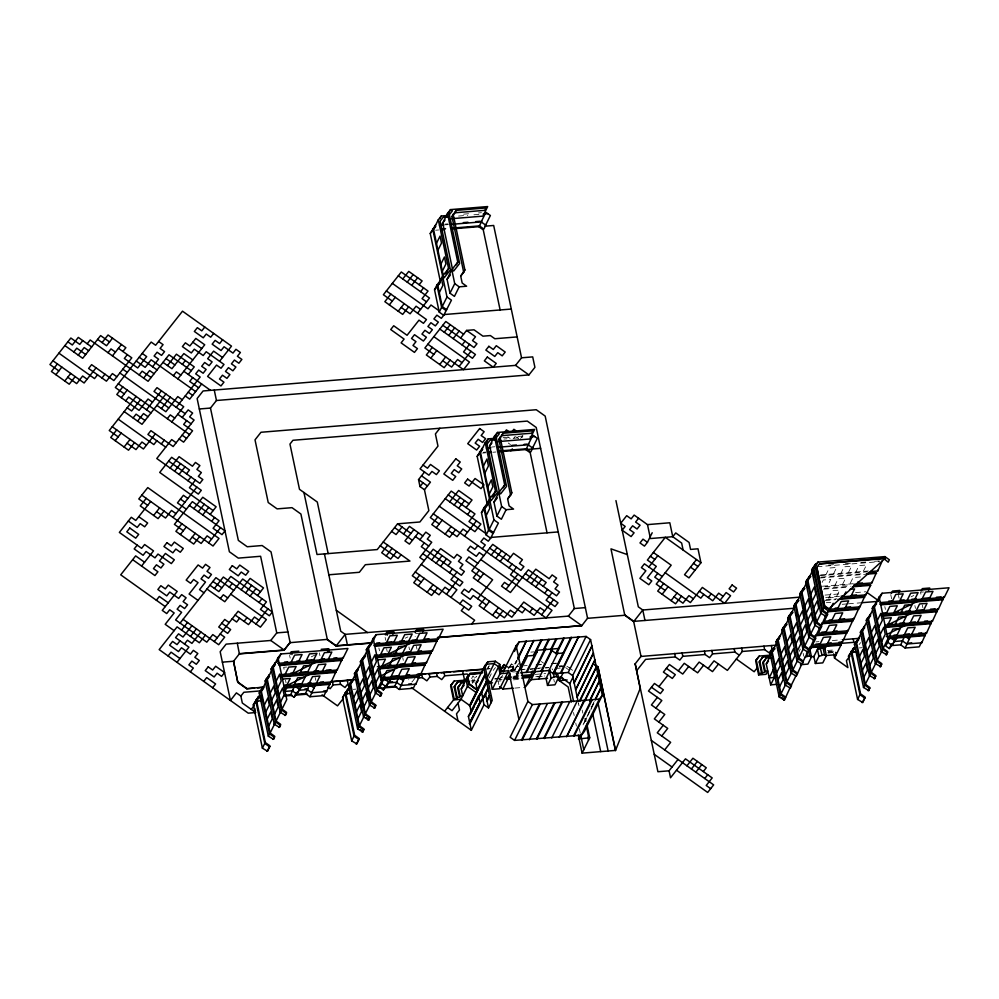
<?xml version="1.0" encoding="UTF-8"?>
<svg xmlns="http://www.w3.org/2000/svg" width="999" height="999" viewBox="0 0 999 999"><rect width="100%" height="100%" fill="white"/><g stroke="black" fill="none" stroke-linecap="round" stroke-linejoin="round"><path stroke-width="0.75" stroke-dasharray="5 3.75" d="M472.227 680.656L472.789 679.532L473.276 681.842L475.024 678.333L472.927 675.936L471.74 678.333L472.227 680.656L475.199 680.406M472.252 683.341L475.811 676.173L476.748 676.66L475.212 677.359M488.024 668.181L489.21 665.796L486.963 668.631M489.248 677.859L491.283 673.751M502.547 675.361L499.762 679.857M510.339 666.358L511.525 663.96L515.984 667.145L514.797 669.53L510.339 666.358L508.104 669.193M510.876 671.852L516.383 660.764M511.188 671.453L516.695 660.364M511.65 671.79L517.17 660.701M519.055 669.854L515.609 676.785L519.368 669.455M513.161 676.985L516.133 676.748L519.567 669.829M519.143 671.178L515.934 676.398M566.895 666.246L570.441 668.431M593.893 701.972L583.341 724.5L594.355 702.309M583.029 724.899L594.73 701.323M822.14 582.405L823.326 580.007L830.768 579.395L827.197 586.575M825.698 575.224L829.257 568.044L836.7 567.432L833.141 574.612M799.1 651.535L800.286 649.138M828.708 597.926L832.267 590.746L839.709 590.147L836.138 597.315L825.723 598.176M834.64 585.963L838.198 578.783L845.641 578.184L842.082 585.352M840.584 574L844.143 566.833L851.585 566.221L848.014 573.389M855.456 572.789L859.028 565.609L866.458 564.997L862.899 572.177M827.422 650.486L833.628 649.987L833.066 651.111L828.421 651.498M513.873 438.136L515.359 436.238M520.566 438.474L522.802 435.626M414.96 678.259L411.975 682.042L408.628 679.657M493.219 670.416L495.454 667.569M508.541 667.744L511.525 663.96M515.984 667.145L518.968 663.348M514.797 669.53L517.782 665.746M519.118 669.73L516.133 673.513L511.675 670.341M516.133 676.748L519.118 672.964M578.596 703.858L578.446 703.121M859.115 644.555L860.614 642.657M311.301 656.842L316.683 654.22M405.169 638.224L407.867 636.912M911.088 596.803L913.785 595.491M463.611 214.161L471.053 213.561M478.484 212.949L481.468 212.7M458.541 216.059L467.769 215.297M473.926 214.797L481.63 214.161M444.855 224.138L447.927 223.888M445.467 224.825L448.439 224.588M435.651 230.22L438.623 229.982M503.096 437.649L510.539 437.038M517.981 436.426L525.424 435.814M503.933 439.048L507.005 438.798M513.161 438.299L522.402 437.537M491.783 447.015L494.855 446.765M483.241 452.297L486.326 452.048M482.579 453.096L485.564 452.847M492.994 452.247L495.979 451.998M828.496 565.072L836.188 564.447M845.429 563.686L851.585 563.186M860.826 562.425L866.982 561.925M874.674 561.288L879.295 560.914M817.057 566.745L879.557 561.638M820.666 574.9L868.393 570.991M819.742 575.711L867.369 571.815M821.016 577.16L864.123 573.638M820.042 577.984L864.684 574.325M860.526 576.96L853.084 577.572L849.525 584.752L822.739 586.937M822.427 586.226L853.221 583.703M824.312 588.374L850.486 586.226M823.476 589.173L849.35 587.062M825.049 595.092L842.107 593.693M855.556 592.594L865.971 591.745M825.723 597.439L841.121 596.178M826.073 599.7L836.85 598.813M420.542 633.141L414.597 633.628L415.184 636.413M923.488 591.97L920.516 592.207L921.39 596.391M825.149 600.511L835.801 599.637M826.323 602.709L830.793 602.347M842.244 604.308L846.877 603.933M848.426 603.808L860.788 602.797M286.651 667.057L283.679 667.307L284.553 671.478M530.894 652.122L533.866 651.885M487.187 668.806L490.259 668.556M508.716 667.045L517.944 666.283M524.088 665.784L527.172 665.534M536.388 664.772L542.544 664.273M551.773 663.511L556.381 663.136M815.983 641.882L818.968 641.645M832.354 640.546L841.283 639.81M486.276 669.118L489.385 668.868M508.054 667.332L518.943 666.445M536.051 665.047L542.27 664.535M551.61 663.773L556.281 663.386M510.327 669.904L517.769 669.293M559.428 665.883L562.412 665.634M520.604 669.605L525.074 669.243M538.461 668.144L541.446 667.906M510.214 670.641L524.038 669.517M530.182 669.005L536.313 668.506M545.529 667.757L548.601 667.507M559.353 666.62L565.484 666.121M510.102 670.891L519.305 670.142M530.057 669.255L533.129 669.005M534.665 668.88L539.26 668.506M545.404 668.006L548.476 667.757M559.228 666.87L562.3 666.62M512.674 672.002L518.868 671.49M555.269 668.518L561.338 668.019M353.321 689.347L356.293 689.098M499.987 677.297L503.059 677.047M513.836 676.161L519.992 675.661M535.277 674.412L545.704 673.563M859.24 647.926L862.212 647.677M494.805 678.808L499.425 678.433M513.274 677.297L520.966 676.66M470.904 680.956L473.838 680.719M494.867 678.995L499.488 678.621M513.349 677.484L521.041 676.86M828.471 651.685L834.677 651.173M498.926 679.745L502.01 679.495M512.787 678.608L520.479 677.984M535.776 676.735L544.705 675.998M827.921 652.809L834.115 652.31L833.628 649.987M472.09 682.142L475.199 681.892M513.948 678.721L520.142 678.209M537.2 676.81L544.942 676.173M828.009 653.009L834.177 652.497M496.328 681.243L500.986 680.856M513.386 679.844L521.128 679.208M514.785 688.099L523.713 687.362M516.471 437.038L518.706 438.623M507.917 436.85L510.152 438.436M508.279 443.019L510.501 444.605M569.18 667.869L572.602 670.317M565.684 667.657L569.018 670.042M541.283 661.525L543.506 663.111M552.047 668.781L552.684 669.867M922.314 604.957L922.889 607.742M914.872 605.569L915.459 608.354M898.488 595.429L899.075 598.214M890.758 594.642L891.632 598.826M884.814 606.605L885.401 609.39M803.159 653.346L803.745 656.131M591.133 706.193L591.77 709.215M585.589 718.244L586.226 721.253M584.69 718.556L585.327 721.565M582.192 710.102L582.829 713.111M578.371 702.772L579.008 705.781M579.345 728.696L580.294 733.216M573.538 712.537L574.175 715.546M575.761 723.064L576.398 726.073M553.783 679.233L554.37 682.017M498.264 681.755L498.851 684.54M416.383 646.378L416.97 649.163M408.953 646.99L409.54 649.775M402.722 657.554L403.309 660.339M385.127 637.462L385.714 640.247M386.625 648.813L387.212 651.598M378.896 648.026L379.483 650.811M319.38 652.909L319.967 655.694M315.234 677.609L315.821 680.394M289.61 655.344L290.197 658.129M285.477 680.044L286.064 682.829"/><path stroke-width="1.5" d="M773.301 671.278L773.351 669.517M774.225 677.684L774.337 674.163M594.63 664.435L597.976 666.82L615.446 750.649L640.309 688.149M440.197 280.707L430.244 233.466L435.614 224.9M443.818 278.097L433.554 229.345L438.299 219.78L441.283 215.996L447.24 215.509M439.935 218.731L441.283 215.996M452.697 270.192L442.757 222.952L447.502 213.386L450.499 209.603L487.687 206.556L482.942 216.121L450.387 218.793M448.451 213.699L450.499 209.603L452.347 210.926L449.363 214.71L459.627 263.461L453.658 271.041L451.798 269.718L457.767 262.138L447.502 213.386M436.488 243.281L440.047 236.101L441.521 243.069L437.949 250.237M451.96 216.571L456.131 210.389L485.889 207.954L484.702 210.339L454.945 212.775L451.96 216.571L463.698 272.277L460.701 276.074L462.175 283.029L466.62 286.214L459.19 286.825L454.732 283.641L451.798 269.718L447.053 279.283L449.987 293.207L454.433 296.391L459.19 286.825M454.945 212.775L456.131 210.389M254.483 688.099L246.703 688.736L237.799 682.379L233.516 661.238L222.365 662.15M440.884 264.173L444.443 256.993L445.916 263.961L442.357 271.141M237.799 682.379L233.516 661.238M438.299 219.78L448.563 268.531L442.594 276.111L446.99 297.003L451.448 300.175L443.706 315.322L439.248 312.138L434.54 289.797L436.913 285.015L442.033 278.521M446.703 309.752L442.245 306.568L437.849 285.677L442.594 276.111L444.455 277.435L450.424 269.855L440.159 221.104L443.144 217.32L447.764 216.933M445.854 274.001L448.563 268.531M439.31 292.645L442.869 285.464L441.408 278.496M456.418 264.872L457.767 262.138M246.703 688.736L263.798 687.087M481.181 221.903L485.926 212.337L490.384 215.509L485.626 225.087L481.181 221.903L451.423 224.338M451.71 228.172L479.42 225.899L481.805 221.116M439.248 312.138L441.62 307.355L436.913 285.015M442.245 306.568L446.99 297.003M449.987 293.207L454.732 283.641M460.701 276.074L464.885 269.892L453.146 214.173M463.698 272.277L464.885 269.892M253.284 704.932L258.654 696.353L253.284 704.932L262.387 748.164L267.62 751.285L269.842 745.766L265.384 742.594L256.593 700.799L259.578 697.015M259.228 692.969L263.399 686.788L259.228 692.969L268.331 736.201L273.564 739.322L274.588 736.201L270.142 733.016L261.338 691.233L266.096 681.668M265.16 681.006L269.33 674.824L265.16 681.006L274.263 724.238L279.495 727.359L280.532 724.238L276.074 721.066L267.282 679.27L272.028 669.705M271.104 669.043L275.274 662.861L271.104 669.043L280.207 712.275L285.439 715.396L286.463 712.275L282.018 709.103L273.214 667.307L277.972 657.742L280.956 653.958L347.914 648.476L343.156 658.041L277.685 663.398M276.885 662.162L280.956 653.958M237.3 643.206L239.373 653.908L284.016 650.249L290.11 642.432L271.041 551.885L262.138 545.529L247.252 546.753L238.349 540.397L210.477 408.067L216.458 400.499L528.933 374.912L534.915 367.332L532.704 356.893L521.553 357.804L515.571 365.372L203.097 390.959L197.128 398.539L229.383 551.76L238.299 558.116L260.614 556.281L276.748 632.891L270.779 640.471L226.136 644.13L220.167 651.698L230.432 700.449L236.401 692.881L240.859 696.053L242.32 703.021L255.682 712.549L248.239 713.161L159.178 649.612L177.098 626.885L199.363 642.769L205.332 635.202M284.016 650.249L290.11 642.432M264.273 705.169L267.832 697.989L269.305 704.957L265.734 712.125M270.205 693.206L273.776 686.026L275.237 692.994L271.678 700.162M276.149 681.243L279.708 674.063L281.181 681.031L277.61 688.199M290.209 654.145L291.396 651.748L298.838 651.148M285.14 674.263L288.711 667.095L296.141 666.483L292.582 673.663L320.841 659.864L324.4 652.697L331.843 652.085L328.284 659.265M291.084 662.3L294.643 655.132L302.085 654.52L298.526 661.7M267.208 719.093L270.766 711.912L272.24 718.88L268.669 726.061M273.139 707.13L276.711 699.949L278.172 706.917L274.613 714.098M279.083 695.167L282.642 687.986L284.116 694.954L280.544 702.135M286.626 687.899L284.877 691.408L292.32 690.796L296.778 693.968L302.135 685.401L296.778 693.968M262.387 748.164L264.772 743.381L255.657 700.137M268.331 736.201L269.518 733.815L260.414 690.571M274.263 724.238L275.449 721.852L266.346 678.608M280.207 712.275L281.393 709.889L272.29 666.645M270.142 733.016L274.887 723.451M276.074 721.066L280.831 711.488M282.018 709.103L286.763 699.525L277.972 657.742M294.081 685.014L297.652 677.834L305.095 677.222L301.523 684.402M300.025 673.051L303.584 665.871L311.026 665.259L307.467 672.439M305.956 661.088L309.528 653.908L316.97 653.296L313.399 660.476M292.32 690.796L294.068 687.287M284.578 695.279L290.572 694.792L292.944 690.009M266.845 751.348L269.992 746.49M272.777 739.385L274.75 736.925M278.721 727.422L280.682 724.962M284.653 715.459L286.626 712.999M290.572 694.792L294.093 697.302L296.466 692.519M294.093 697.302L297.652 691.92M289.985 642.682L327.31 639.385L300.911 514.023L292.008 507.667L277.123 508.878L268.219 502.522L255.02 439.847L260.989 432.267L536.263 409.727L545.179 416.084L587.587 618.319L624.787 615.272L633.691 621.628L641.021 656.443L777.297 645.054M308.966 683.791L312.525 676.61L319.967 676.011L316.408 683.179M299.762 690.184L307.205 689.572L308.941 686.063M296.453 694.305L305.444 693.568L307.829 688.786L304.832 689.035M327.41 651.098L328.596 648.701L321.154 649.313M307.205 689.572L311.651 692.757L315.222 685.576M322.34 671.216L325.911 664.048L318.469 664.647L314.91 671.827L286.651 685.626L290.209 678.446L282.767 679.058M305.444 693.568L309.902 696.753L312.275 691.97M327.185 639.635L336.089 645.991L345.179 634.377L568.369 616.108L581.73 625.636L438.648 637.587M323.564 691.046L326.386 690.809L324.013 695.591L309.902 696.753M311.651 692.757L326.536 691.533L331.131 681.243L331.281 681.967L283.666 685.863M331.281 681.967L337.075 669.28M280.682 674.637L337.225 670.004L343.007 657.317M342.57 697.614L347.927 689.048L342.57 697.614L351.673 740.858L356.905 743.968L359.128 738.461L354.67 735.276L345.866 693.493L350.037 687.312M355.369 674.35L350.624 683.928L359.415 725.711L363.873 728.895L362.837 732.005L357.605 728.895L348.501 685.651L352.684 679.47M361.313 662.387L356.556 671.965L365.359 713.748L369.805 716.932L368.781 720.042L363.549 716.932L354.445 673.688L358.616 667.519M367.245 650.436L362.5 660.002L371.291 701.785L375.749 704.969L374.712 708.079L369.48 704.969L360.377 661.725L364.56 655.556M374.4 644.005L438.386 638.773L443.131 629.195L376.173 634.677L373.189 638.473L368.431 648.039L377.235 689.822L381.68 693.006L380.656 696.128L375.424 693.006L366.321 649.775L370.492 643.593M372.777 641.52L376.173 634.677M353.559 697.851L357.118 690.671L358.579 697.639L355.02 704.819M359.49 685.888L363.049 678.721L364.523 685.676L360.951 692.856M365.434 673.925L368.993 666.758L370.454 673.713L366.895 680.893M371.366 661.962L374.925 654.795L376.398 661.75L372.839 668.93M385.427 634.877L386.613 632.479L394.056 631.868L392.869 634.265M487.125 503.571L477.185 456.343L482.542 447.764M490.746 500.974L480.482 452.222L485.239 442.644L488.224 438.861L494.168 438.374M380.357 654.994L383.928 647.814L391.371 647.215L387.799 654.382L416.059 640.596L419.617 633.416L427.06 632.804L423.501 639.984M386.301 643.031L389.86 635.851L397.302 635.252L393.743 642.419M485.502 444.33L488.224 438.861M356.481 711.788L360.052 704.607L361.513 711.575L357.954 718.743M362.425 699.824L365.984 692.644L367.457 699.612L363.886 706.78M368.356 687.861L371.928 680.681L373.389 687.649L369.83 694.829M374.3 675.898L377.859 668.718L379.333 675.686L375.761 682.866M499.637 493.056L489.685 445.829L494.443 436.251L497.427 432.467L534.627 429.42L529.87 438.998L497.327 441.658M495.392 436.575L496.74 433.841M483.416 466.146L486.975 458.966L488.449 465.934L484.89 473.114M498.888 439.435L503.071 433.254L532.829 430.819L531.643 433.216L501.873 435.651L498.888 439.435L510.626 495.154L507.642 498.938L509.103 505.906L513.561 509.078L506.118 509.69L501.66 506.518L498.726 492.582L504.707 485.014L494.443 436.251M501.873 435.651L503.071 433.254M351.673 740.858L354.046 736.076L344.942 692.831M357.605 728.895L358.791 726.498L349.687 683.266M363.549 716.932L364.735 714.535L355.632 671.303M369.48 704.969L370.679 702.572L361.563 659.34M375.424 693.006L376.611 690.621L367.507 647.377M359.415 725.711L364.173 716.146M365.359 713.748L370.105 704.183M371.291 701.785L376.049 692.22M377.235 689.822L381.98 680.257L373.189 638.473M383.366 677.697L386.925 670.529L394.368 669.917L390.809 677.097M389.31 665.734L392.869 658.566L400.312 657.954L396.74 665.134M395.242 653.783L398.801 646.603L406.243 645.991L402.684 653.171M401.186 641.82L404.745 634.64L412.187 634.028L408.616 641.208M383.341 679.969L381.606 683.478L386.051 686.663L390.784 679.37M382.23 682.692L379.845 687.474L383.379 689.997L387.525 683.403M356.119 744.03L359.278 739.185M362.063 732.067L364.023 729.62M368.007 720.104L369.967 717.657M373.938 708.154L375.899 705.694M379.882 696.191L381.843 693.731M383.379 689.997L385.152 686.413M386.051 686.663L390.671 679.033M415.184 632.429L416.371 630.044L423.813 629.432L422.627 631.83M487.812 487.037L491.383 479.87L492.844 486.825L489.285 494.006M398.251 676.485L401.81 669.305L409.253 668.693L405.681 675.873M389.048 682.879L396.478 682.267L398.863 677.484L403.309 680.656M385.739 687L394.73 686.263L397.103 681.48M485.239 442.644L495.504 491.396L489.522 498.976L493.931 519.867L498.376 523.051L490.634 538.186L486.176 535.014L481.468 512.662L483.853 507.879L489.822 500.312L479.557 451.56M493.631 532.617L489.173 529.445L484.777 508.541L489.522 498.976L491.383 500.299L497.352 492.732L487.087 443.968L490.072 440.184L494.692 439.81M488.636 502.697L489.822 500.312M492.782 496.865L495.504 491.396M396.478 682.267L400.936 685.439L404.495 678.271L402.272 676.673M411.625 663.91L415.184 656.73L407.742 657.342L404.183 664.522L379.957 676.335M417.557 651.947L421.128 644.767L413.686 645.379L410.127 652.559L381.868 666.345L385.427 659.165L377.984 659.777M394.73 686.263L399.188 689.435L401.561 684.652M486.238 515.509L489.81 508.329L488.336 501.373M506.118 509.69L501.373 519.255L496.915 516.083L493.981 502.147L498.726 492.582L500.586 493.906L506.555 486.338L496.291 437.587L499.275 433.791L497.427 432.467M503.346 487.749L504.707 485.014M528.109 444.78L532.867 435.202L537.312 438.386L532.567 447.952L528.109 444.78L498.351 447.215M498.638 451.036L526.361 448.776L528.733 443.993M486.176 535.014L488.548 530.232L483.853 507.879M489.173 529.445L493.931 519.867M496.915 516.083L501.66 506.518M400.936 685.439L415.821 684.228L420.417 673.925L417.332 674.188M380.394 677.946L420.567 674.65L426.348 661.962L426.498 662.699L377.397 666.708M426.498 662.699L432.292 650.012L432.442 650.736L375.899 655.356M432.442 650.736L438.224 638.049L438.386 638.773M507.642 498.938L511.813 492.757L500.074 437.038M510.626 495.154L511.813 492.757M444.617 711.251L453.571 699.899L450.636 685.963L451.198 684.839L454.183 681.056L466.583 680.032M454.183 681.056L450.636 685.963M474.063 706.593L471.291 712.175L469.917 705.644L461.014 699.288L453.571 699.899L454.133 698.763L456.618 698.563L454.17 686.95L454.732 685.826L457.717 682.042L466.508 681.318M457.717 682.042L454.17 686.95M456.618 698.563L457.167 697.439L459.652 697.227L457.692 687.949L461.238 683.029L464.348 682.779M461.238 683.029L457.692 687.949M459.652 697.227L460.214 696.103L462.687 695.903L461.226 688.935L467.17 676.972L470.154 673.189L482.055 672.215M467.819 677.16L469.28 684.128L477.534 690.297L469.917 705.644M467.607 678.309L468.968 675.574M482.592 672.901L470.179 674.163L480.931 673.289M467.17 676.972L468.631 683.94L461.014 699.288L452.048 710.651L447.602 707.467M477.26 689.822L475.949 683.578L484.877 665.596L487.862 661.8L495.304 661.201L499.762 664.372L501.223 671.34L492.295 689.322L499.737 688.711L508.666 670.729L501.011 671.403M484.74 668.094L487.862 661.8M484.69 674.987L485.252 675.386L470.017 706.081L469.455 705.681L485.064 674.512L476.061 692.644M487.025 677.884L495.304 661.201M411.363 687.524L471.328 730.319L468.406 716.395L478.558 695.928L481.543 692.145L483.004 699.113L480.019 702.896L485.551 693.993L488.486 707.929L484.028 704.745L482.567 697.777M471.615 711.251L486.525 681.48L475.449 703.796M479.508 696.241L481.543 692.145M480.482 694.904L486.713 682.354L486.151 681.955M469.405 723.388L479.932 702.459L469.405 723.388L469.955 723.788L480.119 703.333L478.558 695.928M492.295 689.322L490.821 682.367L499.762 664.372M483.104 699.55L482.542 699.15L487.999 688.448L484.365 696.99M483.641 697.826L485.551 693.993M504.37 670.391L499.912 670.754L504.083 664.572L507.43 666.957M471.328 730.319L484.028 704.745M499.912 670.754L504.083 664.572M486.55 700.998L489.46 695.404L487.112 701.398L486.925 700.524M503.084 672.04L516.171 645.691L519.155 641.907L586.113 636.425L590.571 639.61L602.297 695.329L584.403 731.393L578.433 738.948L589.71 737.786L586.863 724.25M514.41 651.46L519.155 641.907M488.486 707.929L492.207 700.411L484.877 665.596M510.189 673.239L508.116 677.397L510.277 674.562M517.757 657.991L526.336 640.946L517.857 659.315M499.537 686.688L502.884 689.073L507.629 679.495L505.407 677.909M519.742 668.468L533.828 640.334L520.529 668.406M520.254 668.443L526.411 656.031L533.853 655.431L536.838 651.635M521.178 668.818L527.347 656.393M533.853 655.431L536.388 650.312L558.716 648.488L556.168 653.596L551.723 650.424M536.451 651.673L526.173 672.377L526.948 672.315L537.225 651.61L536.451 651.673L537.225 651.61M531.256 673.463L532.442 671.066L533.841 672.664M545.079 648.663L533.616 671.778L534.39 671.715L545.854 648.601M535.064 671.178L529.945 677.672L525.199 687.237L531.168 679.67L535.239 671.465M551.336 650.449L541.058 671.166L541.833 671.103L552.11 650.386L551.336 650.449L552.11 650.386M538.611 679.058L542.682 670.853M516.171 645.691L527.897 701.41L510.127 737.225L514.572 740.396L581.418 735.177L599.313 699.113L602.297 695.329M520.604 672.839L548.876 670.529L557.792 652.572M514.572 740.396L532.355 704.595L599.313 699.113M550.212 670.079L546.053 678.446L547.514 685.414L554.957 684.802L558.528 677.622L556.63 676.635L554.158 676.835L551.086 678.234L547.514 685.414M570.829 637.562L552.934 673.626L553.708 673.563L571.615 637.499L570.829 637.562L571.615 637.499M548.876 670.529L553.334 673.701L563.611 652.996L556.168 653.596M521.977 740.409L540.184 703.958L539.41 704.02L521.503 740.084L522.29 740.022M560.427 673.014L578.633 636.563L561.201 672.951M529.408 739.797L547.315 703.746M562.974 673.126L559.253 680.619L568.156 686.975L571.328 702.01M553.334 673.701L568.219 672.477L586.113 636.425M536.85 739.198L555.057 702.747L554.283 702.809L536.388 738.86L537.162 738.798M578.059 701.261L572.664 675.661L590.571 639.61M573.638 701.635L569.842 683.591L573.239 676.748M544.293 738.586L562.499 702.135L561.725 702.197L543.831 738.249L544.605 738.186M647.439 542.332L642.994 539.148L639.997 542.932L644.455 546.116L647.439 542.332L652.197 532.754M551.735 737.974L569.63 701.922M559.178 737.362L577.072 701.31M579.82 700.349L596.341 667.07L579.969 701.086M624.787 615.272L610.976 548.851L627.322 554.595M584.827 700.311L584.04 700.374L566.608 736.75L597.814 674.088L584.89 701.161M589.66 700.511L599.3 681.093L589.81 701.236M574.05 736.151L592.257 699.7L591.483 699.762L573.588 735.813L574.363 735.751M595.267 699.2L600.774 688.111L595.416 699.937M633.691 621.628L642.769 610.014L800.249 597.115M597.976 666.82L615.571 750.399L582.092 753.134L589.71 737.786M640.184 688.398L635.177 663.773L657.904 771.727L669.068 770.816L678.021 759.452M758.616 674.924L759.178 673.788L764.697 672.252L765.246 671.128L767.731 670.928L766.058 674.313L758.616 674.924L755.681 660.988L756.243 659.864L759.228 656.081L771.478 655.069M759.228 656.081L755.681 660.988M761.65 673.588L759.203 661.975L762.749 657.067L770.117 656.468M762.749 657.067L759.203 661.975M764.697 672.252L762.736 662.974L766.283 658.054L770.916 657.679M766.283 658.054L762.736 662.974M770.092 653.733L774.262 647.552L770.092 653.733L779.195 696.965L784.427 700.087L790.209 687.399L790.359 688.124L785.127 685.002L776.023 641.77L780.207 635.589L776.023 641.77M781.967 629.807L786.138 623.626L781.967 629.807L791.071 673.051L796.303 676.161L802.085 663.473L802.234 664.198L797.002 661.088L787.899 617.844L792.082 611.663L787.899 617.844M793.843 605.881L798.014 599.7L793.843 605.881L802.946 649.125L808.179 652.235L813.96 639.547L814.11 640.272L808.89 637.162L799.774 593.918L803.958 587.737L799.774 593.918M805.718 581.955L809.889 575.774L805.718 581.955L814.822 625.199L820.054 628.309L825.836 615.621L825.986 616.346L820.766 613.236L811.65 569.992L815.833 563.811L811.65 569.992M776.623 684.365L770.666 684.852L766.27 663.96L771.016 654.395M785.451 696.965L781.006 693.793L772.202 651.997L776.96 642.432M790.359 688.124L791.395 685.002L786.937 681.83L778.146 640.034L782.891 630.469M797.339 673.039L792.881 669.867L784.078 628.071L788.835 618.506M802.234 664.198L803.271 661.076L798.813 657.904L790.022 616.108L794.767 606.543M809.215 649.113L804.757 645.941L795.953 604.145L800.711 594.58M814.11 640.272L815.147 637.15L810.689 633.978L801.897 592.195L806.643 582.617M821.091 625.199L816.633 622.015L807.829 580.232L812.587 570.654M825.986 616.346L827.022 613.236L822.564 610.052L813.773 568.269L817.944 562.087L884.902 556.605L889.36 559.777L888.173 562.175L883.566 558.266M817.944 562.087L813.773 568.269M824.437 605.082L816.82 567.195L824.749 606.58M885.214 558.054L819.555 563.911L884.964 558.553L884.902 556.605M773.95 668.319L769.205 677.896L775.149 677.409M775.137 665.933L778.696 658.753L780.169 665.721L776.61 672.889M781.081 653.97L784.64 646.79L786.101 653.758L782.542 660.926M787.012 642.007L790.571 634.827L792.045 641.795L788.486 648.975M792.956 630.044L796.515 622.864L797.976 629.832L794.417 637.012M798.888 618.081L802.447 610.901L803.92 617.869L800.361 625.049M804.832 606.118L808.391 598.938L809.852 605.906L806.293 613.086M810.763 594.155L814.322 586.975L815.796 593.943L812.237 601.123M774.088 673.001L774.687 671.803M770.666 684.852L775.411 675.287M778.071 679.857L781.63 672.677L783.104 679.645L779.532 686.825M784.003 667.894L787.574 660.714L789.035 667.682L785.476 674.862M789.947 655.931L793.506 648.763L794.979 655.719L791.408 662.899M795.891 643.968L799.45 636.8L800.911 643.756L797.352 650.936M801.822 632.005L805.381 624.837L806.855 631.793L803.283 638.973M807.766 620.042L811.325 612.874L812.786 619.83L809.227 627.01M813.698 608.091L817.257 600.911L818.73 607.879L815.172 615.047M779.195 696.965L780.381 694.58L771.278 651.336M785.127 685.002L786.325 682.617L777.21 639.372M791.071 673.051L792.257 670.654L783.154 627.409M797.002 661.088L798.201 658.691L789.085 615.446M802.946 649.125L804.133 646.728L795.029 603.483M808.89 637.162L810.077 634.765L800.961 591.533M814.822 625.199L816.008 622.802L806.905 579.57M820.766 613.236L821.952 610.839L812.849 567.607M781.006 693.793L785.751 684.215M786.937 681.83L791.695 672.252M792.881 669.867L797.627 660.289M798.813 657.904L803.571 648.326M804.757 645.941L809.502 636.375M810.689 633.978L815.446 624.412M816.633 622.015L821.378 612.449M822.564 610.052L823.763 607.667L814.959 565.871M783.653 700.149L785.614 697.689M789.585 688.186L791.545 685.726M795.529 676.223L797.489 673.763M801.46 664.26L803.421 661.8M807.404 652.297L809.365 649.837M813.336 640.334L815.296 637.886M819.28 628.371L821.24 625.923M825.211 616.408L827.172 613.96M791.395 685.002L796.141 675.436L796.303 676.161M803.271 661.076L808.016 651.51L808.179 652.235M815.147 637.15L819.892 627.584L820.054 628.309M827.022 613.236L829.457 609.265L824.999 606.081M829.457 609.265L825.973 607.454M809.852 650.299L811.2 647.564M815.958 637.986L812.387 645.167L842.145 642.732L847.939 630.044L848.089 630.769L818.331 633.204L821.89 626.023M827.834 614.06L824.262 621.241L854.033 618.806L859.814 606.118L859.964 606.843L830.206 609.278L833.178 603.296M838.923 642.257L841.995 642.007L840.958 645.129L809.964 647.664L810.614 648.751L809.078 649.45L810.014 649.949L811.488 656.917L807.916 664.098L800.474 664.71M815.359 663.486L818.918 656.306L817.457 649.338L823.014 647.739L824.899 648.738L826.36 655.694L822.801 662.874L815.359 663.486L813.898 656.518L818.643 646.952M819.829 644.555L823.388 637.387L830.831 636.775L827.272 643.955M825.773 632.592L829.332 625.424L836.775 624.812L833.203 631.992M831.705 620.629L835.264 613.461L842.706 612.849L839.148 620.029M837.649 608.666L841.208 601.498L848.651 600.886L845.079 608.066M845.953 591.92L843.581 596.715L865.908 594.88L870.653 585.314L870.504 584.59L853.571 585.976M821.765 647.839L822.364 646.64M824.724 649.075L826.086 646.341M851.023 596.103L854.582 588.923L850.124 589.285M856.967 584.14L858.153 581.743M848.089 630.769L853.87 618.081L854.033 618.806M859.964 606.843L865.746 594.155L865.908 594.88M850.099 655.981L846.428 660.651L847.889 667.607L834.527 658.079L840.958 645.129M853.983 584.378L871.84 582.917L876.435 572.627L867.207 573.376M870.341 571.565L877.784 570.953L882.379 560.664M854.769 648.289L851.785 652.072L860.589 693.855L865.047 697.04L862.824 702.547L857.592 699.437L848.488 656.193L853.845 647.627L851.473 652.409L855.993 652.035M861.288 632.929L856.543 642.507L865.334 684.29L869.792 687.474L868.755 690.584L863.523 687.474L854.42 644.23L858.603 638.049M866.545 622.34L862.474 630.544L871.278 672.327L875.736 675.511L874.699 678.621L869.467 675.511L860.364 632.267L864.535 626.098M872.489 610.377L868.418 618.581L877.209 660.364L881.667 663.548L880.631 666.658L875.399 663.548L866.295 620.304L870.479 614.135M880.319 602.584L944.305 597.352L949.05 587.774L882.092 593.256L879.108 597.052L874.35 606.618L883.153 648.401L887.611 651.585L886.575 654.707L881.343 651.585L872.239 608.354L876.41 602.172M878.021 601.46L882.092 593.256M859.477 656.43L863.036 649.25L864.497 656.218L860.938 663.398M865.409 644.467L868.968 637.3L870.441 644.255L866.882 651.435M871.353 632.504L874.912 625.337L876.373 632.292L872.814 639.472M877.284 620.541L880.843 613.374L882.317 620.329L878.758 627.509M891.345 593.456L892.532 591.058L899.974 590.446L898.788 592.844M886.275 613.573L889.847 606.393L897.289 605.794L893.718 612.961L921.977 599.175L925.549 591.995L932.979 591.383L929.42 598.563M892.219 601.61L895.778 594.43L903.221 593.831L899.662 600.998M862.399 670.366L865.971 663.186L867.432 670.154L863.873 677.322M868.343 658.403L871.902 651.223L873.376 658.191L869.804 665.359M874.287 646.44L877.846 639.26L879.307 646.228L875.748 653.408M880.219 634.477L883.778 627.297L885.251 634.265L881.68 641.445M857.592 699.437L859.964 694.655L850.861 651.41M863.523 687.474L864.722 685.077L855.606 641.845M869.467 675.511L870.653 673.114L861.55 629.882M875.399 663.548L876.598 661.151L867.482 617.919M881.343 651.585L882.529 649.2L873.426 605.956M865.334 684.29L870.092 674.725M871.278 672.327L876.023 662.762M877.209 660.364L881.967 650.799M883.153 648.401L887.899 638.836L879.108 597.052M889.285 636.276L892.844 629.108L900.286 628.496L896.727 635.676M895.229 624.313L898.788 617.145L906.23 616.533L902.659 623.713M901.16 612.362L904.719 605.182L912.162 604.57L908.603 611.75M907.104 600.399L910.663 593.219L918.106 592.607L914.535 599.787M889.897 637.275L887.524 642.057L891.97 645.242L896.702 637.949M888.148 641.271L885.763 646.053L889.297 648.576L891.657 645.579L900.648 644.842L905.106 648.014L919.205 646.865L921.577 642.082L921.74 642.807L906.855 644.018L902.397 640.846L894.967 641.458M862.05 702.609L865.196 697.764M867.981 690.646L869.942 688.199M873.925 678.683L875.886 676.236M879.857 666.733L881.817 664.273M885.801 654.77L887.761 652.31M889.297 648.576L891.67 643.793M891.97 645.242L896.59 637.612M921.103 591.008L922.289 588.623L929.732 588.011L928.546 590.409M904.17 635.064L907.729 627.884L915.171 627.272L911.6 634.452M902.397 640.846L904.145 637.337M900.648 644.842L902.434 641.258M906.855 644.018L910.414 636.85M917.544 622.489L921.103 615.309L913.66 615.921L910.101 623.101L887.224 634.265M923.476 610.526L927.047 603.346L919.604 603.958L916.046 611.138L887.786 624.924L891.345 617.744L883.903 618.356M905.106 648.014L907.479 643.231M921.74 642.807L926.335 632.504L926.485 633.229L886.313 636.525M926.485 633.229L932.267 620.541L932.429 621.278L884.802 625.174M932.429 621.278L938.211 608.591L938.361 609.315L881.817 613.935M938.361 609.315L944.142 596.628L944.305 597.352M57.393 363.923L51.411 371.491L69.231 384.203L75.2 376.635M55.869 374.675L61.838 367.095M73.789 351.948L76.773 348.164L85.689 354.52M82.755 340.597L79.758 344.38L70.854 338.024L49.95 364.535L58.854 370.891M78.247 355.132L84.216 347.552L88.674 350.736M87.2 343.768L90.185 339.985L148.089 381.293L168.993 354.782L191.259 370.679M64.773 381.031L70.754 373.451M102.085 342.557L108.054 334.977L125.874 347.689L122.889 351.473M112.512 338.162L106.531 345.729L97.627 339.373M96.054 367.844L84.116 382.992L52.935 360.751M108.004 352.697L110.989 348.913L115.447 352.085M97.527 374.812L94.53 378.596L58.916 353.171M112.462 355.869L121.416 344.518M101.973 377.984L104.957 374.2M127.335 354.657L124.351 358.441L137.712 367.969L146.666 356.618L142.22 353.434M122.777 386.913L116.808 394.48L139.073 410.377L148.027 399.013L152.485 402.185M121.254 397.664L127.235 390.085M139.173 374.937L142.158 371.153L151.074 377.51M125.712 400.836L128.696 397.053L150.961 412.937M143.631 378.122L149.6 370.542L154.058 373.726M152.585 366.758L158.566 359.178L154.108 356.006L157.093 352.222L161.551 355.394L164.535 351.611L160.077 348.426L163.074 344.643L158.616 341.471M136.139 396.441L109.253 430.519L118.157 436.875M116.696 429.92L110.727 437.487L128.534 450.199L134.515 442.632M140.584 399.625L131.631 410.976L127.173 407.804M167.47 365.534L176.436 354.183L194.243 366.883L188.274 374.463M115.172 440.671L121.154 433.091M133.092 417.944L136.089 414.16L144.992 420.517M204.783 327.06L201.786 330.844L197.34 327.672L194.355 331.456L203.259 337.812L206.244 334.028L210.702 337.2L213.686 333.416M137.55 421.128L143.519 413.549L147.977 416.733M146.503 409.765L161.438 390.834M173.389 375.674L176.373 371.89L180.831 375.075M182.355 364.323L185.339 360.527M124.088 447.028L130.057 439.448M165.896 394.006L142.008 424.3L124.188 411.588M177.847 378.858L204.72 344.78L195.816 338.424L189.847 345.991L185.389 342.819L182.405 346.603L191.308 352.959L194.293 349.175L203.209 355.532L206.194 351.735L224.001 364.448L221.016 368.244L216.558 365.06L207.605 376.423L220.966 385.951L223.951 382.167L219.493 378.996L222.477 375.199L226.935 378.384L229.92 374.6L225.474 371.416L228.459 367.632L232.904 370.804L235.901 367.02L231.443 363.848L234.428 360.052L238.886 363.236L241.87 359.44L237.412 356.268L240.397 352.485L235.951 349.3L232.967 353.097L224.051 346.74L221.066 350.524L212.163 344.168L215.147 340.384L219.605 343.556L222.59 339.772M161.388 408.541L170.354 397.177M192.72 377.634L189.735 381.431L198.639 387.787M155.357 433.828L143.419 448.976L112.238 426.735M167.308 418.681L170.292 414.897L174.75 418.082M176.274 407.33L200.162 377.035L195.704 373.851L198.701 370.067L203.147 373.239L206.131 369.455L201.686 366.283L204.67 362.487L209.128 365.671L212.113 361.888L207.655 358.703L213.624 351.136L222.54 357.492M156.831 440.796L153.846 444.58L118.219 419.168M171.766 421.865L183.704 406.718L156.993 387.649L154.008 391.433L185.177 413.686M201.636 383.991L189.685 399.138L185.227 395.966M219.555 361.276L231.493 346.129L182.505 311.176L155.632 345.254L151.174 342.07L115.335 387.512L124.238 393.868M161.289 443.981L164.273 440.184M182.193 417.47L188.162 409.89L192.62 413.074L189.635 416.858L194.081 420.042L173.177 446.541L150.911 430.656L147.927 434.44L165.734 447.152M186.638 420.641L183.654 424.438L192.557 430.794L183.604 442.145L179.146 438.973M146.241 498.339L140.272 505.919L158.079 518.631L164.061 511.051M170.13 468.044L179.096 456.693L192.457 466.221L195.442 462.437L199.9 465.609L196.903 469.393L201.361 472.577L198.376 476.361L202.834 479.545L199.837 483.329L168.669 461.088M150.699 501.523L135.764 520.454L131.306 517.282L119.368 532.43L141.633 548.314L144.618 544.53L153.521 550.886L141.571 566.033M174.588 471.228L180.557 463.648M179.046 474.4L185.015 466.833M153.634 515.447L159.603 507.879M186.488 473.801L189.473 470.005L171.653 457.292L159.715 472.44L213.149 510.576M137.175 545.142L134.191 548.926L143.094 555.282L146.079 551.498L154.982 557.854L157.979 554.058L171.341 563.598L174.326 559.802L165.409 553.446L159.44 561.026L163.898 564.198L160.914 567.994L156.456 564.81L153.471 568.606L157.917 571.778L154.932 575.561L132.667 559.677M187.949 480.756L190.934 476.973M195.392 480.144L189.41 487.724L198.326 494.08L201.311 490.297L156.781 458.516L171.703 439.585L176.161 442.757M172.964 517.407L196.853 487.112M181.868 523.763L175.899 531.343L193.706 544.055L199.688 536.475M193.818 508.616L202.772 497.252L216.134 506.793L210.165 514.36M180.344 534.515L186.326 526.948M198.264 511.8L204.246 504.22M202.722 514.972L208.691 507.405M430.244 233.466L433.241 229.683M433.554 229.345L435.789 226.511M189.261 540.871L195.23 533.304M442.757 222.952L444.992 220.117M211.626 521.328L214.61 517.544M390.834 294.118L384.852 301.686L402.672 314.398L408.641 306.83M402.772 278.971L408.753 271.391L422.115 280.931L419.118 284.715M156.344 600.249L159.34 596.453L168.244 602.809M389.31 304.87L395.279 297.29M407.23 282.143L413.199 274.575M208.591 542.832L220.529 527.684M411.688 285.327L417.657 277.747M398.214 311.226L404.195 303.646M420.591 291.683L423.576 287.887M434.54 289.797L437.1 286.551M437.849 285.677L440.409 282.43M485.626 225.087L486.251 224.3L483.878 229.083L479.42 225.899M417.545 313.187L429.495 298.039L398.326 275.786M447.053 279.283L450.462 274.95M180.082 623.101L215.921 577.659L233.729 590.372M181.543 630.069L187.525 622.489M214.398 588.411L223.364 577.047L272.352 612L269.355 615.784L260.452 609.427L266.433 601.86L230.806 576.435L218.856 591.583L209.952 585.227M168.082 655.968L171.066 652.172L179.97 658.528M180.032 640.821L177.035 644.605L172.59 641.42L169.605 645.217L178.509 651.573L181.493 647.777L190.397 654.133L193.381 650.349L197.839 653.521L194.855 657.317L199.313 660.489L196.316 664.273L191.87 661.101L188.886 664.884L193.331 668.069L190.347 671.852M191.97 625.661L183.017 637.025L178.559 633.853L175.574 637.637L188.936 647.165L176.985 662.312M184.478 643.993L187.462 640.209L191.92 643.381L200.886 632.017M190.459 636.413L196.428 628.846M220.317 598.551L223.314 594.767L227.76 597.939M229.283 587.187L232.268 583.404M241.171 589.76L250.137 578.396L263.499 587.936L257.517 595.504M432.317 347.39L426.348 354.97L444.168 367.682L450.137 360.102M444.268 332.242L450.237 324.675M245.629 592.931L251.598 585.364M430.806 358.142L436.775 350.574M448.726 335.427L454.695 327.847M214.236 641.558L238.137 611.263L260.402 627.147L266.371 619.58L230.744 594.155M250.087 596.116L256.056 588.536M453.171 338.599L459.153 331.031M239.598 618.231L236.613 622.015L232.155 618.831M439.71 364.498L445.679 356.93M460.614 337.999L466.595 330.419L474.026 329.807L482.942 336.163L490.372 335.564L494.83 338.736L517.145 336.913M244.056 621.403L247.04 617.619M258.991 602.472L261.975 598.688M462.087 344.955L465.072 341.171M203.709 681.38L206.693 677.597L215.597 683.953L212.612 687.737M469.518 344.355L463.548 351.923L472.452 358.279L475.437 354.495L439.822 329.071M255.944 623.975L267.894 608.828M459.041 366.458L470.991 351.311M233.391 661.475L239.498 653.658L284.128 649.999L270.779 640.471M439.885 428.246L435.414 433.928L437.974 446.116L420.055 468.843L428.958 475.199L431.943 471.416L436.401 474.587L439.385 470.804L430.482 464.448L427.497 468.231L423.039 465.059M240.859 696.053L243.843 692.27L260.577 690.896M303.946 492.519L317.008 554.507L377.26 549.562L397.577 523.813L419.892 521.99L428.858 510.626L424.45 489.735L420.005 486.563L418.531 479.595L424.513 472.015M273.214 667.307L275.462 664.472M267.282 679.27L269.518 676.435M420.005 486.563L422.989 482.767M261.338 691.233L263.574 688.398M251.224 709.377L254.208 705.594M255.919 703.421L257.63 701.261M424.45 489.735L430.432 482.167L421.528 475.811M387.687 545.167L381.718 552.747L390.621 559.103L396.603 551.523M402.023 526.997L396.054 534.565L391.596 531.393M386.176 555.919L392.145 548.351M403.496 533.966L409.465 526.386L422.827 535.914M286.513 687.562L284.265 690.409L285.464 688.011L330.095 684.352M413.923 529.57L404.957 540.921L409.415 544.105L418.369 532.742M477.185 456.343L480.169 452.559M480.482 452.222L482.729 449.375M401.049 554.707L398.064 558.491L380.257 545.779M489.685 445.829L491.933 442.982M419.842 539.71L425.811 532.13L430.269 535.314L427.285 539.098L431.73 542.27L419.792 557.417L424.238 560.601M437.762 516.982L431.793 524.562L449.6 537.275L455.569 529.695M449.712 501.835L458.666 490.472L472.028 500.012L466.058 507.579M504.957 431.78L506.456 429.882L509.79 432.267M424.3 542.882L421.303 546.665L461.388 575.274L464.373 571.478L459.927 568.306L462.912 564.522L458.454 561.338L461.438 557.554L456.993 554.383L453.996 558.166L440.646 548.626L431.68 559.989M436.238 527.734L442.22 520.167M454.158 505.019L460.139 497.44M511.65 432.117L513.898 429.283L516.121 430.869M458.616 508.191L464.585 500.624M445.142 534.09L451.123 526.523M510.851 450.774L512.35 448.888M347.265 680.257L348.002 683.741L345.017 687.524L340.559 684.352L333.117 684.964L330.132 688.748L327.909 687.162M419.73 575.137L413.761 582.717L431.58 595.429L437.55 587.849M467.52 514.547L470.504 510.764M366.321 649.775L369.305 645.978M368.431 648.039L371.416 644.255M418.219 585.889L424.188 578.321M436.138 563.174L442.107 555.594M360.377 661.725L363.361 657.941M362.5 660.002L365.484 656.218M354.445 673.688L357.43 669.904M481.468 512.662L484.028 509.428M484.777 508.541L488.186 504.22M532.567 447.952L533.191 447.165L530.806 451.948L526.361 448.776M356.556 671.965L358.054 670.067M440.584 566.346L446.565 558.778M464.485 536.051L476.423 520.904M348.501 685.651L351.486 681.867M350.624 683.928L352.859 681.081M493.981 502.147L497.39 497.827M343.032 698.863L337.525 705.856L322.078 694.842M345.791 695.366L347.627 693.031M427.122 592.245L433.091 584.677M448.027 565.734L451.011 561.95L433.204 549.238L412.3 575.749L421.203 582.105M449.5 572.702L452.485 568.918M456.93 572.09L450.961 579.67L459.865 586.026L462.849 582.23L422.777 553.633M477.847 545.579L474.85 549.375L470.404 546.191L467.42 549.974L476.323 556.331L479.308 552.547L483.766 555.731M446.453 594.205L458.404 579.058M482.292 548.763L485.277 544.979L480.831 541.795L483.816 538.011L488.274 541.183L491.258 537.4L558.216 531.918M450.911 597.377L456.88 589.81L421.253 564.385M479.258 570.267L473.276 577.834L522.265 612.799L525.249 609.003M491.196 555.119L497.177 547.539M459.815 603.733L462.799 599.949L471.703 606.306L468.718 610.089L415.284 571.965M477.734 581.018L483.703 573.438M495.654 558.291L501.623 550.724M464.273 606.917L461.276 610.701L474.637 620.242L471.653 624.025M500.112 561.475L506.081 553.896M477.684 598.738L492.619 579.795L465.896 560.726L468.881 556.942L477.784 563.299M507.542 560.864L513.523 553.296L522.427 559.652L519.443 563.436L523.901 566.608L520.904 570.392L489.735 548.151M485.127 598.126L479.145 605.694L496.965 618.406L502.934 610.839M509.015 567.832L512 564.048M469.268 675.586L467.045 674L444.717 675.824L441.733 679.607L437.275 676.435L429.845 677.035L426.848 680.831L422.402 677.647L417.932 678.009M483.603 608.878L489.572 601.298M516.458 567.22L510.477 574.8L519.393 581.143M505.969 589.335L517.919 574.188M492.507 615.234L498.476 607.654M526.823 580.544L535.789 569.18L549.15 578.708L552.135 574.924L556.593 578.109L553.596 581.893L558.054 585.064L555.069 588.861L559.515 592.032L556.53 595.816L525.362 573.576M531.281 583.716L537.25 576.148M535.739 586.9L541.708 579.32M470.304 673.913L465.971 679.37L467.445 686.325L476.348 692.682M461.226 688.935L464.21 685.152M543.169 586.288L546.166 582.504L528.346 569.792L510.427 592.507L501.523 586.151L504.507 582.367L508.966 585.551M529.707 612.187L532.692 608.403M544.642 593.256L547.627 589.46M475.949 683.578L478.184 680.744M552.085 592.644L546.103 600.212L555.019 606.568L558.004 602.784L433.304 513.811M541.595 614.76L553.546 599.612M468.406 716.395L471.391 712.599M638.586 518.256L635.601 522.04L640.059 525.224L637.062 529.008L632.617 525.824L629.632 529.62L634.078 532.792L631.093 536.575L622.19 530.219L625.174 526.436L620.716 523.264L626.698 515.684L631.143 518.868L634.14 515.072L647.489 524.612L669.817 522.777L672.752 536.713L681.655 543.069L683.116 550.037M568.369 616.108L574.35 608.528L585.501 607.617M581.605 625.886L587.712 618.069M648.851 567.007L657.817 555.644M657.767 573.364L654.77 577.147L690.396 602.572L702.347 587.424L724.612 603.309L730.581 595.741L726.136 592.557L720.167 600.137M663.686 583.503L657.704 591.083L675.524 603.796L681.493 596.216M662.162 594.255L668.131 586.688M696.478 559.565L684.54 574.712L688.985 577.897L700.936 562.749L698.001 548.813L690.559 549.425L689.098 542.457L675.736 532.929L672.752 536.713L650.424 538.536L647.489 524.612M671.066 600.611L677.035 593.044M635.052 664.023L641.146 656.193M636.638 670.741L645.604 659.377L675.361 656.942L679.819 660.114L682.804 656.331L705.119 654.507L709.577 657.679L712.562 653.895L734.877 652.06L739.335 655.244M703.808 594.393L700.823 598.176L665.197 572.752M708.266 597.564L711.251 593.781M658.903 686.625L667.869 675.262M657.392 697.377L651.41 704.944L664.772 714.485L658.803 722.052M678.296 670.866L684.265 663.299L697.627 672.827L703.596 665.259M655.868 708.129L661.837 700.549L648.476 691.021L654.457 683.453L663.361 689.797L660.376 693.593L651.46 687.237M688.723 666.47L682.742 674.05L669.392 664.51L663.411 672.09L672.315 678.446L675.312 674.65L666.395 668.294M660.314 711.3L654.345 718.88L667.707 728.408L661.738 735.988M693.169 669.655L699.15 662.075L712.512 671.615L718.481 664.035M663.249 725.237L657.28 732.804L670.641 742.344L664.672 749.912M708.054 668.431L714.023 660.863L727.384 670.391L742.319 651.46L764.635 649.625L769.093 652.809L772.077 649.025L775.062 648.776M816.57 567.694L819.804 563.411M807.829 580.232L810.813 576.435M801.897 592.195L804.882 588.399M795.953 604.145L798.938 600.362M790.022 616.108L793.006 612.325M784.078 628.071L787.062 624.288M778.146 640.034L779.632 638.149M757.142 667.956L754.158 671.74L736.35 659.028M772.202 651.997L774.45 649.163M766.27 663.96L768.506 661.126M686.937 765.808L692.906 758.229L706.268 767.769L703.284 771.553M691.383 768.98L697.364 761.413M695.841 772.165L701.81 764.585M704.745 778.521L707.729 774.725M872.239 608.354L873.725 606.455M874.35 606.618L876.598 603.783M866.295 620.304L867.794 618.418M868.418 618.581L870.653 615.734M860.364 632.267L861.85 630.381M862.474 630.544L864.722 627.697M854.42 644.23L855.918 642.345M856.543 642.507L858.778 639.66M848.488 656.193L850.723 653.358M851.935 653.658L853.783 651.323M828.421 609.203L884.964 558.553M823.95 648.239L825.486 647.539L824.849 646.44L823.014 647.739L824.475 654.707L826.36 655.694M805.069 657.055L809.602 655.918L811.488 656.917M818.918 656.306L824.475 654.707M483.166 214.036L487.787 213.661M440.234 224.525L443.306 224.275M463.324 222.627L467.944 222.253M475.636 221.628L480.257 221.241M439.51 225.312L443.981 224.95M440.934 229.058L445.554 228.671M441.608 229.733L444.58 229.495M452.023 228.883L480.357 226.561M484.802 226.199L493.681 225.474L521.553 357.804M511.288 309.053L444.318 314.535L441.333 318.319L436.888 315.147L433.891 318.931L438.349 322.103L435.364 325.899L430.906 322.714L427.922 326.498L432.38 329.682L429.395 333.466L424.937 330.294L421.953 334.078L426.398 337.25L423.414 341.046L414.51 334.69L411.526 338.474L415.971 341.646L412.987 345.442L417.445 348.614L414.46 352.397L401.099 342.869L404.083 339.086L390.721 329.545L393.706 325.761L407.068 335.289L419.018 320.142L423.464 323.326L426.461 319.543L386.376 290.934M199.325 408.978L210.477 408.067M530.094 436.913L534.715 436.526M511.8 445.379L516.421 444.992M524.113 444.368L527.197 444.118M486.451 448.189L490.909 447.827M487.862 451.923L490.946 451.673M488.536 452.609L491.508 452.36M498.951 451.76L540.621 448.339M328.846 574.787L359.34 572.29L365.322 564.71L409.965 561.063L383.241 541.995M865.933 574.225L876.598 573.351M859.377 583.204L862.449 582.954M276.748 632.891L287.912 631.98M852.397 586.813L870.653 585.314M841.121 596.178L844.192 595.916M851.897 595.292L856.518 594.917M839.934 598.563L864.56 596.553M837.936 599.462L864.709 597.277M372.202 642.794L336.213 645.741L327.31 639.385M437.387 637.462L581.73 625.636M794.33 608.229L633.816 621.378L624.912 615.022M862.337 602.659L877.784 601.398M336.089 645.991L371.828 643.069M376.648 643.081L379.732 642.832M387.425 642.207L392.045 641.82M399.737 641.196L404.358 640.821M412.063 640.184L416.67 639.81M424.375 639.173L428.996 638.798M888.723 601.161L891.807 600.911M901.048 600.149L904.12 599.899M911.825 599.275L916.433 598.888M924.137 598.264L928.758 597.889M936.45 597.252L941.07 596.878M373.926 645.604L437.038 640.434M879.844 604.183L942.956 599.013M835.176 608.141L838.261 607.879M845.953 607.255L850.574 606.88M374.7 646.278L437.187 641.158M880.619 604.857L943.106 599.737M827.834 611.038L858.628 608.516M828.346 611.725L858.778 609.24M578.321 636.95L579.108 636.887M284.515 662.1L287.587 661.85M296.828 661.101L299.9 660.839M307.605 660.214L312.225 659.839M321.453 659.078L324.538 658.828M333.778 658.066L336.85 657.817M381.493 654.17L386.101 653.783M393.806 653.159L396.878 652.909M406.118 652.147L409.203 651.897M418.431 651.136L421.516 650.886M882.791 613.124L885.863 612.874M895.104 612.112L898.188 611.863M905.881 611.226L910.501 610.851M918.193 610.227L922.814 609.84M930.506 609.215L935.126 608.841M278.709 664.872L341.82 659.702M375.686 656.93L431.106 652.397M883.141 615.384L937.025 610.976M829.245 620.092L832.317 619.842M840.022 619.218L844.642 618.843M279.483 665.546L341.97 660.439M376.198 657.629L431.256 653.121M882.117 616.208L937.174 611.7M821.902 622.989L852.684 620.479M822.402 623.688L852.834 621.203M290.884 673.064L293.968 672.802M301.661 672.177L306.281 671.803M313.986 671.166L318.594 670.791M326.298 670.154L330.919 669.78M387.862 665.122L390.946 664.872M400.187 664.11L403.259 663.86M412.5 663.099L415.572 662.849M887.624 624.2L892.244 623.826M899.937 623.189L904.557 622.814M912.262 622.19L915.334 621.927M924.574 621.178L927.646 620.928M280.469 676.211L335.889 671.665M378.983 668.144L425.162 664.36M884.902 626.723L931.08 622.939M821.765 632.192L826.385 631.805M834.078 631.181L837.162 630.931M280.981 676.897L336.039 672.389M379.657 668.818L425.312 665.084M884.065 627.522L931.23 623.663M815.958 634.952L846.752 632.442M814.947 635.776L846.902 633.166M284.952 685.027L288.024 684.765M295.729 684.14L300.349 683.766M308.042 683.129L311.126 682.879M320.354 682.117L323.439 681.867M380.394 677.21L385.002 676.835M392.707 676.198L397.327 675.824M406.556 675.062L409.64 674.812M894.005 635.152L897.09 634.902M906.318 634.153L909.402 633.89M918.63 633.141L921.715 632.891M354.707 679.645L332.392 681.48L333.117 684.964M418.693 674.412L484.115 669.055M499.488 667.794L505.644 667.295M842.769 639.685L859.14 638.349M257.592 687.836L263.811 687.324M330.706 681.855L352.485 680.069M419.38 674.587L425.599 674.088M428.708 673.826L438.049 673.064M441.158 672.814L450.487 672.052M453.608 671.79L462.937 671.028M466.046 670.779L484.715 669.243M283.766 687.412L329.945 683.628M380.744 679.47L419.23 676.323M888.198 637.924L925.149 634.902M815.833 644.143L818.905 643.893M828.146 643.144L831.218 642.881M380.694 680.219L419.38 677.047M888.099 638.673L925.299 635.626M840.534 643.418L853.92 642.32L856.143 643.905M810.027 646.915L840.808 644.392M389.61 682.092L392.607 681.842M507.48 673.126L500.037 673.726L498.563 666.77L494.118 663.586L486.675 664.198L483.691 667.981L491.021 702.809M408.616 684.078L411.426 683.84M908.89 643.119L911.712 642.881M521.528 675.536L532.305 674.65M505.719 677.597L511.675 677.11M284.603 696.016L292.232 695.391M295.292 695.142L307.492 694.143M376.935 688.461L396.778 686.837M505.644 678.121L510.264 677.734M522.577 676.735L531.818 675.973M506.193 679.345L510.839 678.97M521.69 678.084L530.993 677.322M256.268 701.136L260.789 700.774M345.554 693.83L351.548 693.343M399.188 689.435L413.286 688.286L415.659 683.503L415.821 684.228M488.024 683.204L492.482 682.829M531.168 679.67L547.539 678.333M557.954 677.472L560.938 677.235L569.842 683.591M810.913 656.768L813.898 656.518M825.798 655.544L836.213 654.695L835.726 652.372M567.157 679.969L559.253 680.619L557.642 673.451M502.884 689.073L513.299 688.211M818.993 648.638L818.044 648.151L819.879 646.852L822.002 654.907M478.808 226.686L483.254 229.87L500.124 309.965M867.182 592.607L878.121 600.411M905.893 636.85L909.227 639.235M441.62 307.355L446.078 310.539M426.511 301.823L422.053 298.639L428.034 291.071L401.311 272.003L383.391 294.73L392.295 301.074M438.761 310.564L430.969 304.995L427.972 308.791L392.345 283.366M466.595 330.419L475.499 336.775L472.515 340.559L476.96 343.743L473.976 347.527L442.807 325.287M515.571 365.372L528.933 374.912M891.008 638.074L894.355 640.459M463.598 334.203L445.791 321.491L424.887 348.002L433.791 354.358M420.542 309.39L416.084 306.218L410.114 313.786L401.198 307.43M882.529 649.2L886.987 652.372M823.763 607.667L828.208 610.839M821.952 610.839L826.398 614.023M433.841 336.638L469.468 362.063L463.499 369.642L427.872 344.218M462.025 362.674L457.579 359.503L451.598 367.07L442.694 360.714M876.598 661.151L881.043 664.335M816.008 622.802L820.466 625.986M870.653 673.114L875.112 676.298M810.077 634.765L814.522 637.949M700.936 562.749L665.309 537.325L647.389 560.039L656.293 566.396L647.34 577.759L651.785 580.931L648.801 584.727L639.897 578.371L645.866 570.791L641.408 567.619L644.405 563.836L662.212 576.535M864.722 685.077L869.167 688.261M693.493 563.349L697.951 566.533M804.133 646.728L808.591 649.912M525.736 449.562L530.194 452.734L547.052 532.829M690.509 567.145L694.967 570.317M723.151 596.353L718.693 593.169L712.724 600.749L699.362 591.208M859.964 694.655L864.422 697.826M653.358 552.472L671.178 565.184L656.243 584.115L665.147 590.471M798.201 658.691L802.647 661.862M650.374 556.256L654.832 559.428M693.381 598.788L688.935 595.604L682.966 603.184L674.05 596.828M792.257 670.654L796.715 673.826M786.325 682.617L790.771 685.789M780.381 694.58L784.839 697.752M782.042 697.764L784.427 700.087M469.043 503.796L451.223 491.083L430.319 517.594L439.223 523.951M448.239 494.867L474.962 513.936L468.993 521.515L485.689 533.429M418.531 479.595L427.447 485.951M445.254 498.663L480.881 524.075L474.912 531.655L439.285 506.231M488.548 530.232L493.007 533.404M510.539 557.08L492.719 544.368L471.815 570.879L480.719 577.235M467.47 532.267L463.012 529.083L457.043 536.663L448.139 530.307M192.832 342.207L201.736 348.564M480.769 559.515L552.022 610.364L546.053 617.931L523.788 602.047L511.838 617.195L471.765 588.586L468.768 592.382L464.323 589.198L461.338 592.981L470.242 599.338L473.226 595.554L486.588 605.094M192.782 359.927L183.866 353.571L171.928 368.718L163.012 362.362M544.592 610.963L540.134 607.792L534.165 615.359L520.804 605.831M166.009 358.579L174.912 364.935M183.816 371.278L210.539 390.347M397.577 523.813L410.939 533.354M415.384 536.525L428.746 546.066M594.505 664.685L597.852 667.07M394.593 527.609L412.4 540.309M514.822 613.398L510.377 610.227L504.395 617.794L495.492 611.45M195.654 391.571L151.124 359.79L145.155 367.37L136.239 361.014M139.236 357.217L157.043 369.93M188.212 392.182L192.67 395.354M109.528 341.945L100.612 335.589L82.692 358.304L64.885 345.592M118.431 348.301L131.793 357.829L113.874 380.557L91.608 364.66L88.611 368.456L106.431 381.168L112.4 373.589L116.858 376.76M568.219 672.477L572.664 675.661M182.243 399.75L177.785 396.578L165.846 411.725L156.93 405.369M449.438 590.421L444.992 587.237L439.011 594.817L430.107 588.461M651.311 740.384L713.648 784.877L707.679 792.444L676.51 770.204M91.658 346.953L78.297 337.412L72.328 344.992L67.87 341.808M122.827 369.193L127.285 372.365M710.664 788.661L706.218 785.476L712.187 777.909L685.464 758.84L670.529 777.771L669.068 770.816M119.843 372.977L168.831 407.929M177.735 414.285L191.096 423.826M654.245 754.307L672.052 767.02M118.319 383.728L189.573 434.577M182.13 435.189L186.588 438.361M502.897 666.97L505.119 668.556M87.1 379.208L82.642 376.024L76.673 383.604L67.757 377.247M527.897 701.41L532.355 704.595M487.487 679.982L490.821 682.367M146.403 445.192L141.945 442.02L135.976 449.587L127.073 443.231M469.405 683.878L477.534 690.297L468.631 683.94M187.899 498.476L183.441 495.304L177.472 502.872L186.376 509.228M180.457 499.088L184.915 502.26M189.36 505.444L224.987 530.869L222.003 534.652L213.099 528.296L219.068 520.716L192.345 501.648L174.425 524.375L183.329 530.731M336.326 610.302L367.495 632.554M175.949 513.623L171.491 510.452L165.522 518.019L156.618 511.663M211.576 539.048L207.118 535.864L201.149 543.444L192.245 537.087M141.783 495.167L213.037 546.016L219.018 538.436L147.765 487.587L138.799 498.951L147.715 505.307M385.09 679.495L388.436 681.88M260.502 591.72L242.695 579.008L224.775 601.723L206.955 589.01M138.749 516.67L147.652 523.026L144.668 526.81L140.21 523.638L137.225 527.422L128.322 521.066M376.611 690.621L381.069 693.793M212.937 581.443L221.84 587.799M258.928 620.179L254.483 617.007L248.514 624.587L235.152 615.047M370.679 702.572L375.124 705.756M203.971 592.807L199.525 589.622L205.494 582.055L201.036 578.871L204.033 575.087L208.479 578.271L211.463 574.475L207.018 571.303L210.002 567.519L205.544 564.335L202.56 568.119L198.114 564.947L186.164 580.094L190.609 583.266L193.606 579.482L198.052 582.667L189.098 594.018L198.002 600.374M364.735 714.535L369.193 717.719M366.396 717.732L368.781 720.042M144.568 562.25L135.652 555.894L120.717 574.825L165.26 606.605M229.171 622.627L224.725 619.442L218.744 627.022L227.66 633.378L230.644 629.582L221.741 623.226M310.689 685.589L314.036 687.974M358.791 726.498L363.249 729.682M360.464 729.695L362.837 732.005M295.816 686.8L299.151 689.185M220.217 633.978L224.663 637.162L218.694 644.73L183.067 619.318M217.233 637.774L212.775 634.59L206.805 642.17L175.624 619.917L181.606 612.35L177.148 609.165L180.132 605.382L184.59 608.566L187.575 604.77L183.117 601.598L186.114 597.814L181.656 594.63L178.671 598.413L169.768 592.057L166.771 595.854L157.867 589.497L160.851 585.701L165.31 588.886L168.294 585.102L177.198 591.458L162.263 610.389L166.721 613.561L169.705 609.777L174.163 612.961L165.197 624.313L174.113 630.669M354.046 736.076L358.504 739.248M281.393 709.889L285.851 713.061M237.924 682.13L246.828 688.486M275.449 721.852L279.907 725.024M269.518 733.815L273.976 736.987M264.772 743.381L269.218 746.553M772.764 670.716L773.85 671.84M877.621 570.229L877.784 570.953M871.69 582.192L871.84 582.917M886.413 653.97L886.575 654.707M879.132 637.362L879.769 640.347M880.481 665.933L880.631 666.658M874.537 677.896L874.699 678.621M864.123 646.365L864.747 649.35M869.142 670.242L869.779 673.226M868.606 689.859L868.755 690.584M857.117 653.259L857.704 656.043M853.183 638.836L853.92 642.32M841.995 642.007L842.145 642.732M833.653 653.895L834.527 658.079M813.174 573.438L813.835 576.623M807.229 585.402L807.816 588.186M810.164 599.338L810.751 602.122M814.185 618.443L814.822 621.428M803.221 606.518L803.845 609.502M804.232 611.301L804.819 614.085M807.155 625.224L807.741 628.009M808.428 650.349L809.602 655.918M806.53 653.346L807.117 656.131M796.24 613.511L796.827 616.296M801.223 637.187L801.81 639.972M793.231 639.397L793.855 642.382M790.221 665.297L790.808 668.081M778.209 648.401L778.845 651.385M782.229 667.507L782.816 670.292M783.241 672.277L783.865 675.262M771.353 645.541L772.077 649.025M779.232 693.393L779.819 696.178M763.91 646.141L764.635 649.625M763.298 661.837L765.246 671.128M759.764 660.851L762.212 672.464M756.243 659.864L759.178 673.788M741.583 647.976L742.319 651.46M734.153 648.588L734.877 652.06M711.825 650.411L712.562 653.895M704.382 651.023L705.119 654.507M682.067 652.846L682.804 656.331M674.625 653.458L675.361 656.942M644.979 620.466L642.769 610.014L638.324 606.83L615.946 500.586M598.014 702.934L608.129 750.998M574.35 608.528L536.213 427.447L527.31 421.091L292.944 440.284L289.96 444.068L299.5 489.335L317.307 502.047L328.159 553.583M592.719 713.761L600.699 751.61M586.401 725.823L588.811 738.099M587.887 737.175L588.523 740.184M580.606 734.715L583.778 749.75M578.296 735.089L582.092 753.134M562.387 677.522L562.974 680.307M555.756 672.452L556.63 676.635M553.271 672.664L554.158 676.835M549.612 671.278L551.086 678.234M432.629 228.684L442.894 277.435M508.666 670.729L518.931 719.48M468.106 678.558L469.28 684.128M462.587 670.816L464.785 681.268M458.254 686.812L460.214 696.103M454.732 685.826L457.167 697.439M458.029 703.071L459.49 710.039L456.506 713.823L457.979 720.791M451.198 684.839L454.133 698.763M443.993 672.339L444.717 675.824M436.551 672.951L437.275 676.435M429.108 673.563L429.845 677.035M421.665 674.163L422.402 677.647M420.417 673.925L420.567 674.65M386.613 632.479L387.2 635.264M380.494 695.391L380.656 696.128M371.64 671.328L372.277 674.313M374.563 707.354L374.712 708.079M363.648 673.538L364.235 676.323M366.97 689.26L368.219 695.229M368.643 697.215L369.23 699.999M356.631 680.319L357.255 683.304M360.651 699.425L361.238 702.21M361.65 704.208L362.287 707.192M347.377 644.83L345.179 634.377L340.721 631.206L324.438 553.896M357.642 725.324L358.229 728.109M339.822 680.868L340.559 684.352M328.596 648.701L329.183 651.498M326.386 690.809L326.536 691.533M291.396 651.748L291.983 654.532M285.277 714.672L285.439 715.396M214.261 390.047L216.458 400.499M276.748 692.095L277.372 695.079M279.345 726.635L279.495 727.359M273.401 738.598L273.564 739.322M260.739 696.415L261.326 699.2M254.795 708.378L255.382 711.163M541.083 640.109L533.466 655.456L534.24 655.394L541.858 640.047L541.083 640.109M548.526 639.51L543.444 649.737L544.218 649.675L549.3 639.447L548.526 639.51M555.968 638.898L550.886 649.125L551.66 649.063L556.743 638.836L555.968 638.898M563.399 638.286L555.781 653.633L556.568 653.571L564.185 638.224L563.399 638.286M591.908 646.028L574.163 682.816L591.908 646.028M593.394 653.046L575.649 689.834L593.394 653.046M594.867 660.052L577.122 696.84L594.867 660.052M129.783 528.034L126.798 531.818L135.714 538.174L138.699 534.39L129.783 528.034M166.933 542.694L163.948 546.49L172.852 552.847L175.836 549.05L180.295 552.235L183.279 548.451L174.375 542.095L171.391 545.879L166.933 542.694M232.317 565.684L229.333 569.467L238.237 575.824L241.234 572.04L245.679 575.224L248.664 571.428L239.76 565.072L236.775 568.868L232.317 565.684M208.217 666.845L205.232 670.629L214.136 676.985L217.12 673.201L221.578 676.385L224.563 672.589L215.659 666.233L212.662 670.029L208.217 666.845M488.861 346.316L485.864 350.1L494.78 356.456L497.764 352.659L502.21 355.844L505.207 352.06L496.291 345.704L493.306 349.488L488.861 346.316M487.337 357.055L484.353 360.851L493.256 367.207L496.241 363.411L487.337 357.055M455.794 458.828L443.843 473.976L452.747 480.332L455.731 476.548L451.286 473.364L454.27 469.58L458.716 472.764L461.713 468.968L457.255 465.796L460.239 462.013L455.794 458.828M479.682 428.534L467.732 443.681L476.648 450.037L479.632 446.253L475.174 443.069L478.159 439.285L482.617 442.47L485.601 438.673L481.143 435.502L484.14 431.718L479.682 428.534M467.632 479.12L464.647 482.904L469.093 486.076L475.074 478.509L483.978 484.865L480.994 488.648L467.632 479.12M732.105 584.989L729.12 588.773L733.578 591.957L736.563 588.161L732.105 584.989"/></g></svg>
